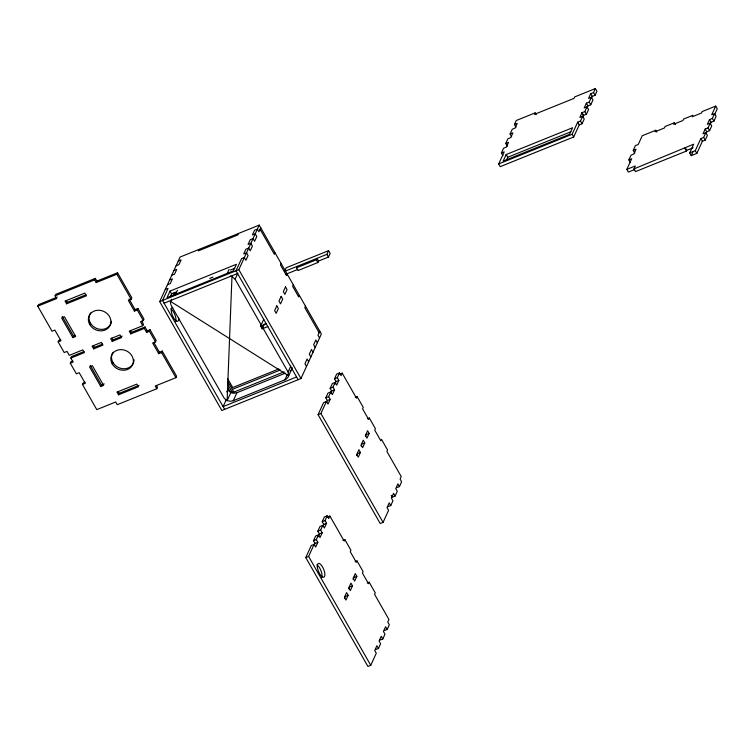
<?xml version="1.0" encoding="UTF-8"?>
<svg xmlns="http://www.w3.org/2000/svg" width="755" height="755" viewBox="0 0 755 755"><rect width="100%" height="100%" fill="white"/><g stroke="black" fill="none" stroke-linecap="round" stroke-linejoin="round"><path stroke-width="1.13" d="M174.009 294.884L174.377 292.61M230.266 276.009L231.974 276.528L227.132 400.641L230.653 401.282L233.267 400.726L285.683 379.51L288.051 377.255L292.308 367.808L291.26 369.912M171.517 299.244L170.347 302.113L171.036 305.114L223.999 397.913L226.349 400.244L227.132 400.641L230.794 392.638L233.408 393.27L236.928 392.723L285.324 373.187M156.436 385.456L157.474 387.268L156.795 388.74L117.242 404.708L115.685 401.99L96.791 409.625L82.446 384.484L85.268 383.342L79.19 372.696L76.368 373.829L70.291 363.183L73.112 362.041L70.847 358.078L84.371 352.623L82.824 349.905L69.3 355.36L67.035 351.396L64.213 352.538L58.135 341.883L60.957 340.75L54.879 330.095L52.057 331.237L37.75 306.171L38.42 304.699L57.314 297.074M37.75 306.171L56.644 298.546L55.096 295.828L55.766 294.356L95.328 278.387L96.876 281.105L96.206 282.578L94.658 279.86L95.328 278.387M66.6 303.803L86.381 295.818L84.834 293.1L65.053 301.085L66.6 303.803L67.27 302.34L86.013 294.771M58.135 341.883L58.805 340.42L60.693 339.656M72.867 337.627L75.689 336.485L64.449 316.789L61.627 317.93L72.867 337.627L73.537 336.154L75.424 335.399M70.847 358.078L71.527 356.605L84.003 351.566M70.291 363.183L70.961 361.711L72.848 360.956M89.741 324.546A11.523 10.042 24.6 0 1 99.877 310.324A11.523 10.042 24.6 0 1 109.277 326.792A11.523 10.042 24.6 0 1 89.741 324.546L90.411 323.074M96.206 282.578L116.865 274.235L117.535 272.763L131.842 297.829L131.172 299.301L128.35 300.443L134.428 311.088L137.25 309.946L137.92 308.474L143.997 319.129L143.327 320.601L140.505 321.734L142.761 325.707L129.247 331.162L130.794 333.88L144.318 328.416L144.988 326.953L147.253 330.916L146.583 332.389L144.318 328.416M93.658 348.867L102.944 345.12L101.387 342.402L92.11 346.158L93.658 348.867L94.328 347.404L102.586 344.072M82.446 384.484L83.116 383.011L85.004 382.257M112.221 341.373L121.508 337.627L119.96 334.909L110.674 338.655L112.221 341.373L112.901 339.901L122.178 336.154M134.428 311.088L135.098 309.616L137.92 308.474M100.774 386.522L103.605 385.38L92.365 365.694L89.534 366.826L100.774 386.522L101.444 385.059L104.275 383.918M112.221 363.938A11.523 10.042 24.6 0 1 122.357 349.716A11.523 10.042 24.6 0 1 131.757 366.184A11.523 10.042 24.6 0 1 112.221 363.938L112.891 362.466M130.794 333.88L131.464 332.408L144.988 326.953M142.761 325.707L143.441 324.235L141.742 321.262M159.701 301.613L180.105 257.04L259.22 225.103L321.366 333.984L300.962 378.557L221.847 410.493L159.701 301.613L238.816 269.667L259.22 225.103M118.544 394.808L138.325 386.824L136.768 384.106L116.997 392.1L118.544 394.808L119.214 393.346L138.995 385.361M146.583 332.389L149.405 331.247L150.075 329.775L156.153 340.43L155.483 341.892L152.661 343.034L158.739 353.68L161.561 352.547L162.231 351.075L176.585 376.216L175.906 377.679L155.247 386.022L156.795 388.74M170.035 291.071L167.006 297.687L233.408 270.875L236.438 264.269L170.035 291.071L171.583 293.789L170.281 296.621M173.216 295.356L174.131 293.355M175.141 295.28L177.434 290.279M198.999 249.414L198.329 250.886L237.882 234.918L238.561 233.446M158.739 353.68L159.409 352.217L162.231 351.075M227.217 273.442L229.048 269.441M170.47 301.358L288.646 375.811L288.08 372.045L235.116 279.246L237.863 273.244M260.768 227.821L258.946 231.804L257.398 229.086L254.567 230.228L252.397 234.975L255.218 233.833L256.775 236.551L254.595 241.298L253.048 238.58L250.226 239.722L248.046 244.469L250.877 243.327L252.425 246.045L250.254 250.792L248.706 248.084L245.875 249.216L243.705 253.963L246.526 252.831L248.074 255.539L245.904 260.296L244.356 257.578L241.524 258.72L235.994 270.809L298.131 379.69M275.075 252.887L274.405 254.359L260.098 229.293M281.153 263.533L280.482 265.005L286.56 275.65L287.23 274.188M226.745 391.92L227.661 389.92L230.794 392.638M284.937 270.535L286.202 267.78L328.585 250.669L330.133 253.387L328.453 257.059L318.563 261.051L317.883 262.523L298.112 270.507L296.555 267.789L297.234 266.326M226.349 399.574L223.121 406.634L296.583 376.981M267.817 326.575L262.193 328.84L260.645 326.122L263.75 319.337M262.193 328.84L264.41 323.989M233.267 400.726L236.928 392.723M293.308 284.833L292.638 286.305L298.716 296.951L299.386 295.479M296.555 267.789L316.336 259.805L317.006 258.342L318.563 261.051M284.512 271.46L326.896 254.341L328.585 250.669M305.464 306.134L304.793 307.596L319.139 332.738M288.08 372.045L290.826 366.043M284.89 379.888L287.183 374.886M319.818 331.266L317.987 335.258L319.544 337.966M387.938 506.69L390.769 505.548L389.212 502.83L387.041 507.577L388.589 510.295L383.059 522.394L380.227 523.536L318.082 414.655L323.621 402.557L326.453 401.415L328 404.133L330.171 399.386L328.623 396.668L330.794 391.92L332.351 394.639L334.522 389.891L332.974 387.173L335.144 382.426L336.692 385.144L338.872 380.397L337.315 377.679L339.495 372.932L341.043 375.641L342.194 373.13L356.502 398.196L357.172 396.724L363.249 407.379L362.579 408.842L368.657 419.497L369.327 418.025L375.405 428.67L374.735 430.142L380.813 440.788L381.483 439.325L387.56 449.971L386.89 451.443L401.235 476.575L400.084 479.095L401.632 481.813L399.461 486.56L396.639 487.702M326.481 402.424L327.349 400.527L325.801 397.809L327.972 393.062L330.794 391.92M330.822 392.93L331.7 391.033L330.143 388.315L332.323 383.568L335.144 382.426M334.739 384.38L336.041 381.53L334.493 378.821L336.664 374.065L339.495 372.932M318.082 414.655L320.913 413.514L326.453 401.415M375.631 649.593L378.463 648.451L376.905 645.733L374.735 650.48L376.283 653.198L370.743 665.297L367.921 666.438L305.775 557.549L311.315 545.459L314.137 544.317L315.694 547.035L317.864 542.288L316.317 539.57L318.487 534.823L320.035 537.541L322.215 532.794L320.658 530.076L322.838 525.329L324.386 528.038L326.556 523.29L325.009 520.582L327.179 515.825L328.736 518.543L329.888 516.033L344.186 541.099L344.865 539.627L350.943 550.272L350.273 551.745L356.351 562.39L357.021 560.927L363.098 571.573L362.428 573.045L368.506 583.691L369.176 582.218L375.254 592.873L374.584 594.345L388.929 619.477L387.777 621.997L389.325 624.715L387.155 629.462L384.323 630.604M314.174 545.327L315.043 543.43L313.485 540.712L315.666 535.965L318.487 534.823M318.082 536.777L319.384 533.927L317.836 531.218L320.007 526.462L322.838 525.329M322.866 526.329L323.735 524.432L322.187 521.714L324.357 516.967L327.179 515.825M305.775 557.549L308.606 556.416L314.137 544.317M356.756 455.473L357.625 453.566L360.446 452.434L358.899 449.716L356.728 454.463L358.276 457.181L360.446 452.434M361.098 445.969L361.975 444.072L364.797 442.93L363.249 440.222L361.069 444.969L362.627 447.677L364.797 442.93M365.448 436.475L366.317 434.578L369.148 433.436L367.591 430.718L365.42 435.465L366.968 438.183L369.148 433.436M502.943 155.69L501.395 152.972L503.566 148.225L506.388 147.083L508.568 142.336L505.737 143.478L507.294 146.196M505.737 143.478L507.917 138.731L510.739 137.589L512.909 132.842L510.087 133.984L511.635 136.702M510.087 133.984L512.258 129.237L515.089 128.095L517.26 123.348L514.438 124.49L515.986 127.208M514.438 124.49L516.26 120.507L535.153 112.872L536.192 114.684M582.662 117.403L583.577 115.402L586.409 114.26L588.579 109.513L587.031 106.795L584.851 111.542L582.029 112.684L579.859 117.431L582.681 116.289L584.228 119.007L582.058 123.754L579.236 124.896L573.696 136.985L500.235 166.647L498.677 163.929L504.217 151.831L501.395 152.972M506.18 154.53L503.16 161.145L569.563 134.343L572.592 127.727L506.18 154.53L507.738 157.248L506.435 160.088M535.153 112.872L534.483 114.345L574.036 98.376L574.715 96.904L595.374 88.561L596.922 91.279L595.1 95.262L592.279 96.404L591.41 98.301M344.45 598.366L345.318 596.469L348.14 595.327L346.592 592.618L344.412 597.365L345.969 600.074L348.14 595.327M348.791 588.872L349.659 586.975L352.491 585.833L350.933 583.115L348.763 587.862L350.311 590.58L352.491 585.833M353.142 579.378L354.01 577.481L356.832 576.339L355.284 573.621L353.113 578.368L354.661 581.086L356.832 576.339M390.769 505.548L392.94 500.801L391.392 498.083L393.563 493.336L395.11 496.054L392.289 497.196L391.25 495.384M395.11 496.054L397.29 491.307L395.733 488.589L397.913 483.842L399.461 486.56M498.677 163.929L572.148 134.267L577.679 122.178L580.51 121.036L582.681 116.289M587.06 107.805L587.928 105.898L590.75 104.766L592.93 100.009L591.373 97.301L589.202 102.048L586.38 103.19L584.2 107.937L587.031 106.795M595.374 88.561L593.553 92.554L590.721 93.686L588.551 98.433L591.373 97.301M378.463 648.451L380.633 643.704L379.086 640.986L381.256 636.238L382.804 638.957L379.982 640.098M382.804 638.957L384.974 634.209L383.427 631.491L385.607 626.744L387.155 629.462M630.444 162.58L628.887 159.871L631.067 155.115L633.889 153.982L636.059 149.235L633.237 150.368L634.785 153.086M633.237 150.368L635.408 145.621L638.239 144.479L642.231 135.749L655.755 130.294L656.793 132.106M634.747 169.526L628.387 172.093L626.839 169.375L631.718 158.729L628.887 159.871M693.099 147.763L686.748 150.33L686.408 151.066L635.521 171.612L633.973 168.894L635.314 165.958L626.839 169.375M655.755 130.294L655.085 131.757L664.372 128.01L665.042 126.547L674.328 122.801L675.357 124.603M674.328 122.801L673.649 124.264L682.935 120.517L683.605 119.045L692.892 115.298L692.222 116.77L701.508 113.023L702.178 111.551L715.702 106.096L717.25 108.814L714.589 114.628M633.973 168.894L693.675 144.196L689.674 152.925L691.221 155.643L696.846 153.378L702.386 141.279L705.208 140.137L707.388 135.39L705.831 132.672L703.009 133.814L705.179 129.067L708.011 127.925L710.181 123.178L711.729 125.896L709.558 130.643L706.727 131.785L705.859 133.682M691.221 155.643L692.996 151.764M689.674 152.925L695.298 150.66L700.829 138.561L703.66 137.419L705.831 132.672M710.21 124.188L711.078 122.291L713.9 121.149L716.08 116.402L714.532 113.684L712.352 118.431L709.53 119.573L707.35 124.32L710.181 123.178M715.702 106.096L711.701 114.826L714.532 113.684M290.062 371.054L290.703 370.516M55.096 295.828L94.658 279.86M96.876 281.105L117.535 272.763M178.284 261.022L181.106 259.89L178.935 264.637L176.104 265.779M173.933 270.526L176.755 269.384L174.584 274.131L171.762 275.273M169.582 280.02L172.414 278.878L170.234 283.625L167.412 284.767M165.241 289.514L168.063 288.372L162.523 300.471L224.669 409.352M507.738 157.248L570.874 131.766M171.583 293.789L175.934 292.034M209.682 278.406L212.948 277.094M230.36 270.064L234.72 268.299M164.08 303.18L237.542 273.527M286.07 274.169L297.725 269.469M147.253 330.916L150.075 329.775M260.645 326.122L266.27 323.857M278.888 368.921L232.71 387.56L227.519 378.463M232.304 389.401L280.388 369.988M227.736 387.485L229.473 390.543A3.7 3.228 24.6 0 0 231.842 392.128L232.247 392.213A3.7 3.228 24.6 0 0 233.852 392.119L284.125 371.819M339.363 374.272L342.194 373.13M334.493 378.821L337.315 377.679M336.041 381.53L338.872 380.397M330.143 388.315L332.974 387.173M331.7 391.033L334.522 389.891M325.801 397.809L328.623 396.668M327.349 400.527L330.171 399.386M355.284 397.489L357.172 396.724M367.44 418.78L369.327 418.025M327.057 517.175L329.888 516.033M322.187 521.714L325.009 520.582M323.735 524.432L326.556 523.29M317.836 531.218L320.658 530.076M319.384 533.927L322.215 532.794M313.485 540.712L316.317 539.57M315.043 543.43L317.864 542.288M342.978 540.391L344.865 539.627M355.133 561.682L357.021 560.927M367.289 582.983L369.176 582.218M231.974 276.528L235.116 279.246M712.352 118.431L713.9 121.149M709.53 119.573L711.078 122.291M708.011 127.925L709.558 130.643M705.179 129.067L706.727 131.785M703.66 137.419L705.208 140.137M700.829 138.561L702.386 141.279M695.298 150.66L696.846 153.378M685.191 147.612L686.748 150.33M684.86 148.348L686.408 151.066M593.553 92.554L595.1 95.262M590.721 93.686L592.279 96.404M589.202 102.048L590.75 104.766M586.38 103.19L587.928 105.898M584.851 111.542L586.409 114.26M582.029 112.684L583.577 115.402M581.954 112.854L583.502 115.572M580.51 121.036L582.058 123.754M577.679 122.178L579.236 124.896M572.148 134.267L573.696 136.985M326.896 254.341L328.453 257.059M316.336 259.805L317.883 262.523M317.364 342.723L315.816 340.005L313.646 344.752L315.194 347.47M313.023 352.217L311.466 349.499L309.295 354.246L310.843 356.964M308.672 361.711L307.125 358.993L304.945 363.74L306.502 366.458M238.816 269.667L300.962 378.557M320.913 413.514L383.059 522.394M227.651 381.247L233.852 392.119M227.491 384.012L232.162 392.194M308.606 556.416L370.743 665.297M116.865 274.235L131.172 299.301M137.25 309.946L143.327 320.601M149.405 331.247L155.483 341.892M161.561 352.547L175.906 377.679M129.02 298.971L135.098 309.616M153.878 342.534L159.409 352.217M130.436 330.596L131.464 332.408M111.863 338.098L112.901 339.901M93.299 345.592L94.328 347.404M66.242 300.528L67.27 302.34M118.186 391.534L119.214 393.346M62.297 316.458L73.537 336.154M90.204 365.363L101.444 385.059M316.864 564.825A7.408 2.803 68 0 1 320.998 570.761A7.408 2.803 68 0 1 321.753 577.594M111.513 321.271A11.523 10.042 24.6 0 1 96.678 328.453A11.523 10.042 24.6 0 1 90.657 312.844M133.295 363.193A11.523 10.042 24.6 0 1 117.799 367.204A11.523 10.042 24.6 0 1 113.137 352.236M134.06 359.776A11.523 10.042 24.6 0 1 133.616 362.381M170.79 308.88A7.408 2.803 68 0 1 174.915 314.826A7.408 2.803 68 0 1 175.67 321.649M178.784 318.034A7.408 2.803 68 0 1 173.499 317.704A7.408 2.803 68 0 1 172.744 307.445M276.802 305.869L274.631 310.616L276.179 313.334L278.35 308.587L276.802 305.869M281.153 296.375L278.973 301.122L280.53 303.84L282.7 299.093L281.153 296.375M285.494 286.881L283.323 291.628L284.871 294.346L287.051 289.599L285.494 286.881M317.308 566.703A7.408 2.803 68 0 0 323.348 577.282A7.408 2.803 68 0 0 322.602 567.033A7.408 2.803 68 0 0 317.308 566.703"/></g></svg>
